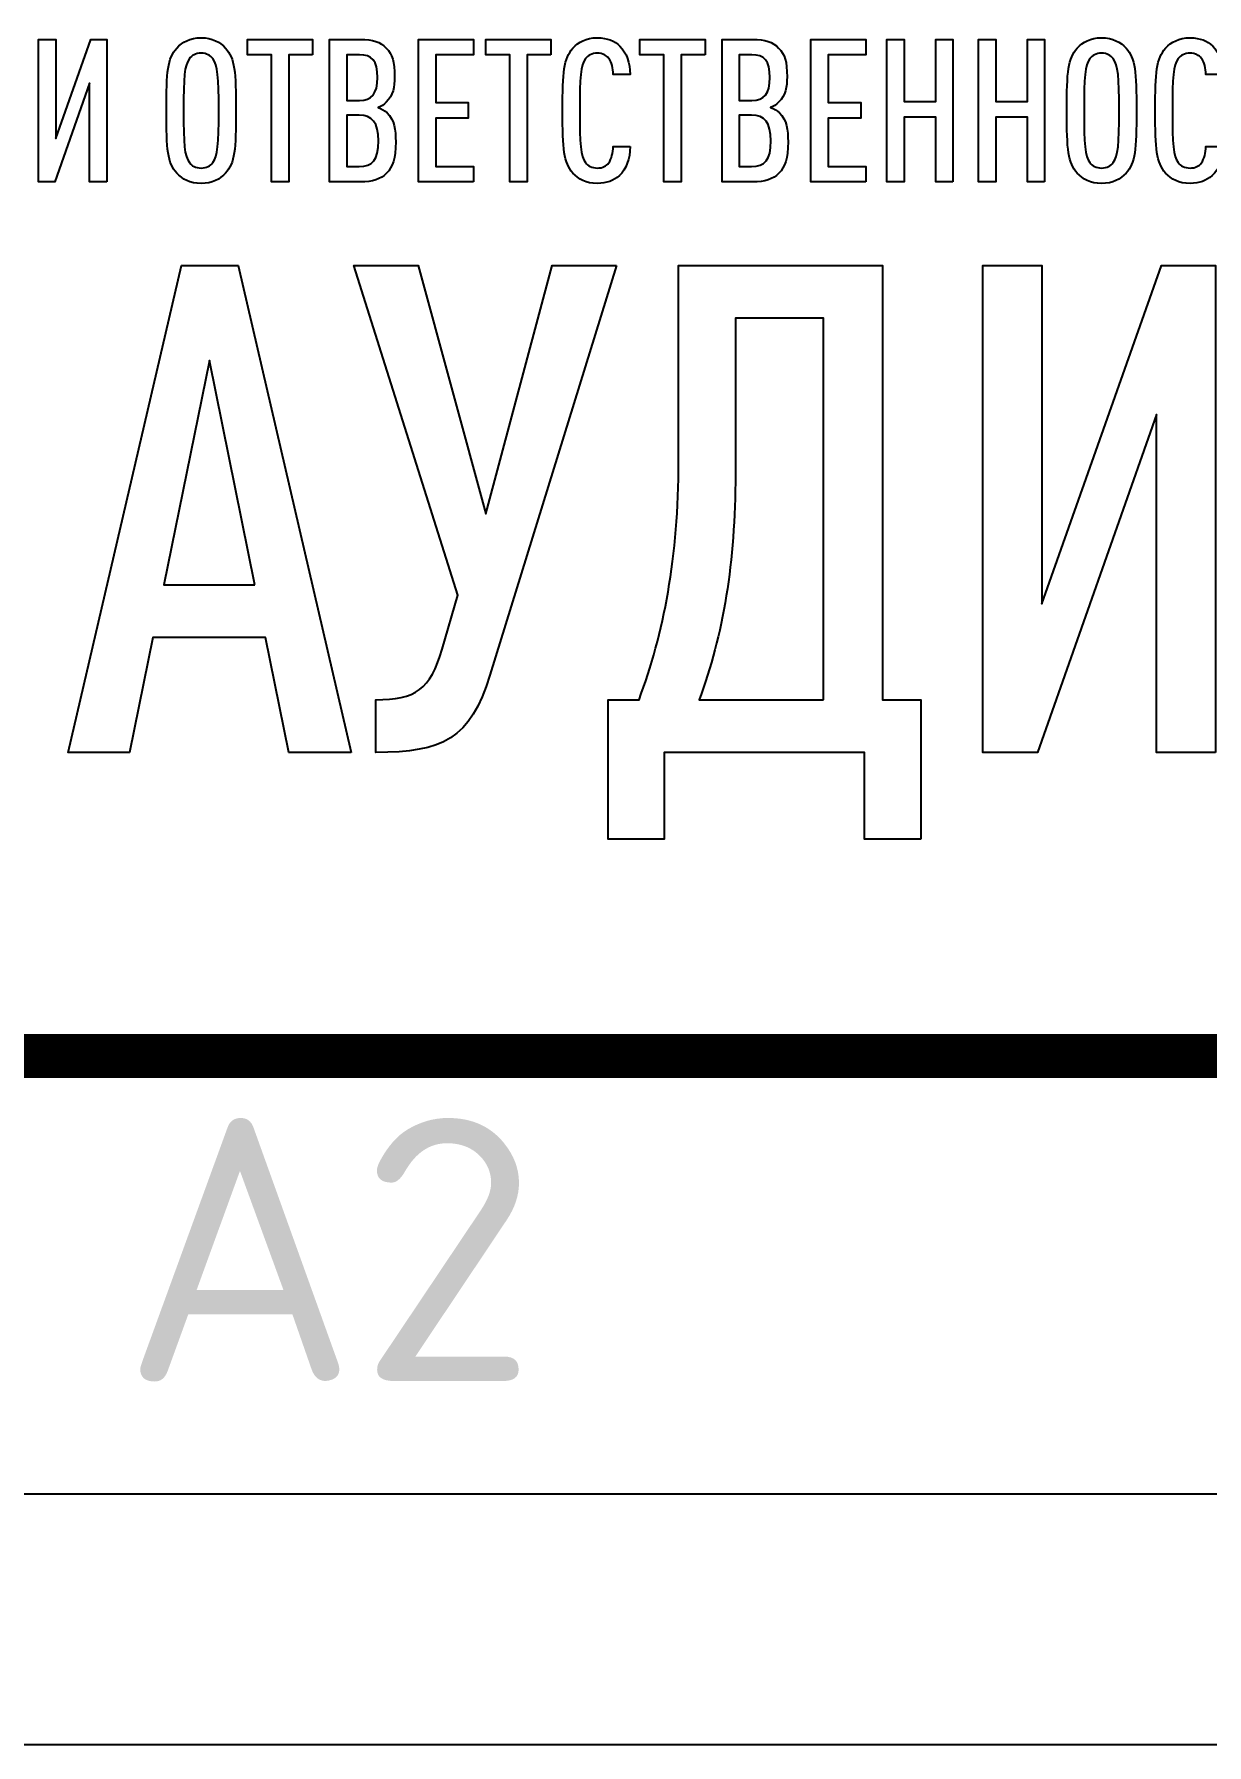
# Model space of a CAD drawing. Header units: millimetres. Extents: x 1601 to 15402, y -324 to 12625.
# Drawn here: x 11774.39 to 11787.76, y 318.24 to 337.75 of the extents above; entities that cross this region are included whole.
import ezdxf

# ---------------------------------------------------------------- set-up
doc = ezdxf.new("R2010")
doc.units = ezdxf.units.MM
doc.layers.add('Размерный', color=4, linetype='Continuous', lineweight=30)
doc.styles.add('-ISOCPEUR-', font='isocpeur.TTF')

# ---------------------------------------------------------------- blocks, each defined once
blk = doc.blocks.new('Лого')
at = {"color": 159}
for points, knots in [([(6.9712, 2.1207), (6.9712, 2.2208), (6.9682, 2.2533), (6.9448, 2.2792), (6.9448, 2.2792), (6.9306, 2.2949), (6.9113, 2.3056), (6.8829, 2.3056), (6.8829, 2.3056), (6.8544, 2.3056), (6.8351, 2.2949), (6.8209, 2.2792), (6.8209, 2.2792), (6.7975, 2.2533), (6.7945, 2.2208), (6.7945, 2.1207), (6.7945, 2.1207), (6.7945, 2.0206), (6.7975, 1.9881), (6.8209, 1.9622), (6.8209, 1.9622), (6.8351, 1.9465), (6.8544, 1.9358), (6.8829, 1.9358), (6.8829, 1.9358), (6.9113, 1.9358), (6.9306, 1.9465), (6.9448, 1.9622), (6.9448, 1.9622), (6.9682, 1.9881), (6.9712, 2.0206), (6.9712, 2.1207)], [0, 0, 0, 0, 0.111111, 0.111111, 0.111111, 0.111111, 0.222222, 0.222222, 0.222222, 0.222222, 0.333333, 0.333333, 0.333333, 0.333333, 0.444444, 0.444444, 0.444444, 0.444444, 0.555556, 0.555556, 0.555556, 0.555556, 0.666667, 0.666667, 0.666667, 0.666667, 0.777778, 0.777778, 0.777778, 0.777778, 1, 1, 1, 1]), ([(7.9719, 2.0293), (7.9719, 2.0293), (7.9287, 2.0293), (7.9287, 2.0293), (7.9287, 2.0293), (7.9282, 2.014), (7.9251, 1.9983), (7.917, 1.9876), (7.917, 1.9876), (7.9114, 1.9805), (7.9023, 1.9749), (7.8886, 1.9749), (7.8886, 1.9749), (7.8743, 1.9749), (7.8647, 1.9805), (7.8586, 1.9886), (7.8586, 1.9886), (7.8459, 2.0059), (7.8439, 2.0349), (7.8439, 2.1207), (7.8439, 2.1207), (7.8439, 2.2065), (7.8459, 2.2355), (7.8586, 2.2528), (7.8586, 2.2528), (7.8647, 2.2609), (7.8743, 2.2665), (7.8886, 2.2665), (7.8886, 2.2665), (7.9023, 2.2665), (7.9114, 2.2609), (7.917, 2.2538), (7.917, 2.2538), (7.9256, 2.2431), (7.9282, 2.2279), (7.9287, 2.2126), (7.9287, 2.2126), (7.9287, 2.2126), (7.9719, 2.2126), (7.9719, 2.2126), (7.9719, 2.2126), (7.9713, 2.2421), (7.9627, 2.268), (7.946, 2.2843), (7.946, 2.2843), (7.9317, 2.298), (7.914, 2.3056), (7.8886, 2.3056), (7.8886, 2.3056), (7.8601, 2.3056), (7.8403, 2.2949), (7.8266, 2.2792), (7.8266, 2.2792), (7.8027, 2.2517), (7.8002, 2.2208), (7.8002, 2.1207), (7.8002, 2.1207), (7.8002, 2.0206), (7.8027, 1.9897), (7.8266, 1.9622), (7.8266, 1.9622), (7.8403, 1.9465), (7.8601, 1.9358), (7.8886, 1.9358), (7.8886, 1.9358), (7.9124, 1.9358), (7.9302, 1.9429), (7.9444, 1.9556), (7.9444, 1.9556), (7.9622, 1.9719), (7.9713, 1.9988), (7.9719, 2.0293)], [0, 0, 0, 0, 0.052632, 0.052632, 0.052632, 0.052632, 0.105263, 0.105263, 0.105263, 0.105263, 0.157895, 0.157895, 0.157895, 0.157895, 0.210526, 0.210526, 0.210526, 0.210526, 0.263158, 0.263158, 0.263158, 0.263158, 0.315789, 0.315789, 0.315789, 0.315789, 0.368421, 0.368421, 0.368421, 0.368421, 0.421053, 0.421053, 0.421053, 0.421053, 0.473684, 0.473684, 0.473684, 0.473684, 0.526316, 0.526316, 0.526316, 0.526316, 0.578947, 0.578947, 0.578947, 0.578947, 0.631579, 0.631579, 0.631579, 0.631579, 0.684211, 0.684211, 0.684211, 0.684211, 0.736842, 0.736842, 0.736842, 0.736842, 0.789474, 0.789474, 0.789474, 0.789474, 0.842105, 0.842105, 0.842105, 0.842105, 0.894737, 0.894737, 0.894737, 0.894737, 1, 1, 1, 1]), ([(9.2569, 2.1207), (9.2569, 2.2208), (9.2538, 2.2533), (9.2305, 2.2792), (9.2305, 2.2792), (9.2163, 2.2949), (9.197, 2.3056), (9.1685, 2.3056), (9.1685, 2.3056), (9.1401, 2.3056), (9.1208, 2.2949), (9.1065, 2.2792), (9.1065, 2.2792), (9.0832, 2.2533), (9.0801, 2.2208), (9.0801, 2.1207), (9.0801, 2.1207), (9.0801, 2.0206), (9.0832, 1.9881), (9.1065, 1.9622), (9.1065, 1.9622), (9.1208, 1.9465), (9.1401, 1.9358), (9.1685, 1.9358), (9.1685, 1.9358), (9.197, 1.9358), (9.2163, 1.9465), (9.2305, 1.9622), (9.2305, 1.9622), (9.2538, 1.9881), (9.2569, 2.0206), (9.2569, 2.1207)], [0, 0, 0, 0, 0.111111, 0.111111, 0.111111, 0.111111, 0.222222, 0.222222, 0.222222, 0.222222, 0.333333, 0.333333, 0.333333, 0.333333, 0.444444, 0.444444, 0.444444, 0.444444, 0.555556, 0.555556, 0.555556, 0.555556, 0.666667, 0.666667, 0.666667, 0.666667, 0.777778, 0.777778, 0.777778, 0.777778, 1, 1, 1, 1]), ([(9.4763, 2.0293), (9.4763, 2.0293), (9.4331, 2.0293), (9.4331, 2.0293), (9.4331, 2.0293), (9.4326, 2.014), (9.4296, 1.9983), (9.4215, 1.9876), (9.4215, 1.9876), (9.4159, 1.9805), (9.4067, 1.9749), (9.393, 1.9749), (9.393, 1.9749), (9.3788, 1.9749), (9.3691, 1.9805), (9.363, 1.9886), (9.363, 1.9886), (9.3504, 2.0059), (9.3483, 2.0349), (9.3483, 2.1207), (9.3483, 2.1207), (9.3483, 2.2065), (9.3504, 2.2355), (9.363, 2.2528), (9.363, 2.2528), (9.3691, 2.2609), (9.3788, 2.2665), (9.393, 2.2665), (9.393, 2.2665), (9.4067, 2.2665), (9.4159, 2.2609), (9.4215, 2.2538), (9.4215, 2.2538), (9.4301, 2.2431), (9.4326, 2.2279), (9.4331, 2.2126), (9.4331, 2.2126), (9.4331, 2.2126), (9.4763, 2.2126), (9.4763, 2.2126), (9.4763, 2.2126), (9.4758, 2.2421), (9.4672, 2.268), (9.4504, 2.2843), (9.4504, 2.2843), (9.4362, 2.298), (9.4184, 2.3056), (9.393, 2.3056), (9.393, 2.3056), (9.3646, 2.3056), (9.3448, 2.2949), (9.331, 2.2792), (9.331, 2.2792), (9.3072, 2.2517), (9.3046, 2.2208), (9.3046, 2.1207), (9.3046, 2.1207), (9.3046, 2.0206), (9.3072, 1.9897), (9.331, 1.9622), (9.331, 1.9622), (9.3448, 1.9465), (9.3646, 1.9358), (9.393, 1.9358), (9.393, 1.9358), (9.4169, 1.9358), (9.4347, 1.9429), (9.4489, 1.9556), (9.4489, 1.9556), (9.4667, 1.9719), (9.4758, 1.9988), (9.4763, 2.0293)], [0, 0, 0, 0, 0.052632, 0.052632, 0.052632, 0.052632, 0.105263, 0.105263, 0.105263, 0.105263, 0.157895, 0.157895, 0.157895, 0.157895, 0.210526, 0.210526, 0.210526, 0.210526, 0.263158, 0.263158, 0.263158, 0.263158, 0.315789, 0.315789, 0.315789, 0.315789, 0.368421, 0.368421, 0.368421, 0.368421, 0.421053, 0.421053, 0.421053, 0.421053, 0.473684, 0.473684, 0.473684, 0.473684, 0.526316, 0.526316, 0.526316, 0.526316, 0.578947, 0.578947, 0.578947, 0.578947, 0.631579, 0.631579, 0.631579, 0.631579, 0.684211, 0.684211, 0.684211, 0.684211, 0.736842, 0.736842, 0.736842, 0.736842, 0.789474, 0.789474, 0.789474, 0.789474, 0.842105, 0.842105, 0.842105, 0.842105, 0.894737, 0.894737, 0.894737, 0.894737, 1, 1, 1, 1]), ([(6.6431, 1.9399), (6.6431, 1.9399), (6.6431, 2.3015), (6.6431, 2.3015), (6.6431, 2.3015), (6.6431, 2.3015), (6.603, 2.3015), (6.603, 2.3015), (6.603, 2.3015), (6.603, 2.3015), (6.5141, 2.0501), (6.5141, 2.0501), (6.5141, 2.0501), (6.5141, 2.0501), (6.5141, 2.3015), (6.5141, 2.3015), (6.5141, 2.3015), (6.5141, 2.3015), (6.4704, 2.3015), (6.4704, 2.3015), (6.4704, 2.3015), (6.4704, 2.3015), (6.4704, 1.9399), (6.4704, 1.9399), (6.4704, 1.9399), (6.4704, 1.9399), (6.5111, 1.9399), (6.5111, 1.9399), (6.5111, 1.9399), (6.5111, 1.9399), (6.5994, 2.1908), (6.5994, 2.1908), (6.5994, 2.1908), (6.5994, 2.1908), (6.5994, 1.9399), (6.5994, 1.9399), (6.5994, 1.9399), (6.5994, 1.9399), (6.6431, 1.9399), (6.6431, 1.9399)], [0, 0, 0, 0, 0.090909, 0.090909, 0.090909, 0.090909, 0.181818, 0.181818, 0.181818, 0.181818, 0.272727, 0.272727, 0.272727, 0.272727, 0.363636, 0.363636, 0.363636, 0.363636, 0.454545, 0.454545, 0.454545, 0.454545, 0.545455, 0.545455, 0.545455, 0.545455, 0.636364, 0.636364, 0.636364, 0.636364, 0.727273, 0.727273, 0.727273, 0.727273, 0.818182, 0.818182, 0.818182, 0.818182, 1, 1, 1, 1]), ([(6.9276, 2.1207), (6.9276, 2.0349), (6.925, 2.0059), (6.9123, 1.9886), (6.9123, 1.9886), (6.9062, 1.9805), (6.8971, 1.9749), (6.8829, 1.9749), (6.8829, 1.9749), (6.8686, 1.9749), (6.859, 1.9805), (6.8529, 1.9886), (6.8529, 1.9886), (6.8402, 2.0059), (6.8382, 2.0349), (6.8382, 2.1207), (6.8382, 2.1207), (6.8382, 2.2065), (6.8402, 2.2355), (6.8529, 2.2528), (6.8529, 2.2528), (6.859, 2.2609), (6.8686, 2.2665), (6.8829, 2.2665), (6.8829, 2.2665), (6.8971, 2.2665), (6.9062, 2.2609), (6.9123, 2.2528), (6.9123, 2.2528), (6.925, 2.2355), (6.9276, 2.2065), (6.9276, 2.1207)], [0, 0, 0, 0, 0.111111, 0.111111, 0.111111, 0.111111, 0.222222, 0.222222, 0.222222, 0.222222, 0.333333, 0.333333, 0.333333, 0.333333, 0.444444, 0.444444, 0.444444, 0.444444, 0.555556, 0.555556, 0.555556, 0.555556, 0.666667, 0.666667, 0.666667, 0.666667, 0.777778, 0.777778, 0.777778, 0.777778, 1, 1, 1, 1]), ([(7.1658, 2.2624), (7.1658, 2.2624), (7.1658, 2.3015), (7.1658, 2.3015), (7.1658, 2.3015), (7.1658, 2.3015), (7.0007, 2.3015), (7.0007, 2.3015), (7.0007, 2.3015), (7.0007, 2.3015), (7.0007, 2.2624), (7.0007, 2.2624), (7.0007, 2.2624), (7.0007, 2.2624), (7.0617, 2.2624), (7.0617, 2.2624), (7.0617, 2.2624), (7.0617, 2.2624), (7.0617, 1.9399), (7.0617, 1.9399), (7.0617, 1.9399), (7.0617, 1.9399), (7.1053, 1.9399), (7.1053, 1.9399), (7.1053, 1.9399), (7.1053, 1.9399), (7.1053, 2.2624), (7.1053, 2.2624), (7.1053, 2.2624), (7.1053, 2.2624), (7.1658, 2.2624), (7.1658, 2.2624)], [0, 0, 0, 0, 0.111111, 0.111111, 0.111111, 0.111111, 0.222222, 0.222222, 0.222222, 0.222222, 0.333333, 0.333333, 0.333333, 0.333333, 0.444444, 0.444444, 0.444444, 0.444444, 0.555556, 0.555556, 0.555556, 0.555556, 0.666667, 0.666667, 0.666667, 0.666667, 0.777778, 0.777778, 0.777778, 0.777778, 1, 1, 1, 1]), ([(7.3766, 2.0415), (7.3766, 2.0725), (7.3735, 2.0968), (7.3547, 2.1151), (7.3547, 2.1151), (7.3486, 2.1207), (7.3405, 2.1258), (7.3324, 2.1283), (7.3324, 2.1283), (7.3395, 2.1314), (7.3466, 2.1359), (7.3527, 2.142), (7.3527, 2.142), (7.3705, 2.1593), (7.374, 2.1806), (7.374, 2.2065), (7.374, 2.2065), (7.374, 2.2457), (7.3684, 2.2634), (7.3527, 2.2797), (7.3527, 2.2797), (7.338, 2.2949), (7.3187, 2.3015), (7.2867, 2.3015), (7.2867, 2.3015), (7.2867, 2.3015), (7.209, 2.3015), (7.209, 2.3015), (7.209, 2.3015), (7.209, 2.3015), (7.209, 1.9399), (7.209, 1.9399), (7.209, 1.9399), (7.209, 1.9399), (7.2867, 1.9399), (7.2867, 1.9399), (7.2867, 1.9399), (7.3187, 1.9399), (7.3385, 1.9465), (7.3532, 1.9617), (7.3532, 1.9617), (7.3695, 1.9785), (7.3766, 1.9978), (7.3766, 2.0415)], [0, 0, 0, 0, 0.083333, 0.083333, 0.083333, 0.083333, 0.166667, 0.166667, 0.166667, 0.166667, 0.25, 0.25, 0.25, 0.25, 0.333333, 0.333333, 0.333333, 0.333333, 0.416667, 0.416667, 0.416667, 0.416667, 0.5, 0.5, 0.5, 0.5, 0.583333, 0.583333, 0.583333, 0.583333, 0.666667, 0.666667, 0.666667, 0.666667, 0.75, 0.75, 0.75, 0.75, 0.833333, 0.833333, 0.833333, 0.833333, 1, 1, 1, 1]), ([(7.3303, 2.2045), (7.3303, 2.1634), (7.3156, 2.1466), (7.2846, 2.1466), (7.2846, 2.1466), (7.2846, 2.1466), (7.2526, 2.1466), (7.2526, 2.1466), (7.2526, 2.1466), (7.2526, 2.1466), (7.2526, 2.2624), (7.2526, 2.2624), (7.2526, 2.2624), (7.2526, 2.2624), (7.2846, 2.2624), (7.2846, 2.2624), (7.2846, 2.2624), (7.3161, 2.2624), (7.3303, 2.2482), (7.3303, 2.2045)], [0, 0, 0, 0, 0.166667, 0.166667, 0.166667, 0.166667, 0.333333, 0.333333, 0.333333, 0.333333, 0.5, 0.5, 0.5, 0.5, 0.666667, 0.666667, 0.666667, 0.666667, 1, 1, 1, 1]), ([(7.5741, 1.9399), (7.5741, 1.9399), (7.5741, 1.979), (7.5741, 1.979), (7.5741, 1.979), (7.5741, 1.979), (7.4782, 1.979), (7.4782, 1.979), (7.4782, 1.979), (7.4782, 1.979), (7.4782, 2.1019), (7.4782, 2.1019), (7.4782, 2.1019), (7.4782, 2.1019), (7.5609, 2.1019), (7.5609, 2.1019), (7.5609, 2.1019), (7.5609, 2.1019), (7.5609, 2.141), (7.5609, 2.141), (7.5609, 2.141), (7.5609, 2.141), (7.4782, 2.141), (7.4782, 2.141), (7.4782, 2.141), (7.4782, 2.141), (7.4782, 2.2624), (7.4782, 2.2624), (7.4782, 2.2624), (7.4782, 2.2624), (7.5741, 2.2624), (7.5741, 2.2624), (7.5741, 2.2624), (7.5741, 2.2624), (7.5741, 2.3015), (7.5741, 2.3015), (7.5741, 2.3015), (7.5741, 2.3015), (7.4345, 2.3015), (7.4345, 2.3015), (7.4345, 2.3015), (7.4345, 2.3015), (7.4345, 1.9399), (7.4345, 1.9399), (7.4345, 1.9399), (7.4345, 1.9399), (7.5741, 1.9399), (7.5741, 1.9399)], [0, 0, 0, 0, 0.076923, 0.076923, 0.076923, 0.076923, 0.153846, 0.153846, 0.153846, 0.153846, 0.230769, 0.230769, 0.230769, 0.230769, 0.307692, 0.307692, 0.307692, 0.307692, 0.384615, 0.384615, 0.384615, 0.384615, 0.461538, 0.461538, 0.461538, 0.461538, 0.538462, 0.538462, 0.538462, 0.538462, 0.615385, 0.615385, 0.615385, 0.615385, 0.692308, 0.692308, 0.692308, 0.692308, 0.769231, 0.769231, 0.769231, 0.769231, 0.846154, 0.846154, 0.846154, 0.846154, 1, 1, 1, 1]), ([(7.7707, 2.2624), (7.7707, 2.2624), (7.7707, 2.3015), (7.7707, 2.3015), (7.7707, 2.3015), (7.7707, 2.3015), (7.6056, 2.3015), (7.6056, 2.3015), (7.6056, 2.3015), (7.6056, 2.3015), (7.6056, 2.2624), (7.6056, 2.2624), (7.6056, 2.2624), (7.6056, 2.2624), (7.6666, 2.2624), (7.6666, 2.2624), (7.6666, 2.2624), (7.6666, 2.2624), (7.6666, 1.9399), (7.6666, 1.9399), (7.6666, 1.9399), (7.6666, 1.9399), (7.7103, 1.9399), (7.7103, 1.9399), (7.7103, 1.9399), (7.7103, 1.9399), (7.7103, 2.2624), (7.7103, 2.2624), (7.7103, 2.2624), (7.7103, 2.2624), (7.7707, 2.2624), (7.7707, 2.2624)], [0, 0, 0, 0, 0.111111, 0.111111, 0.111111, 0.111111, 0.222222, 0.222222, 0.222222, 0.222222, 0.333333, 0.333333, 0.333333, 0.333333, 0.444444, 0.444444, 0.444444, 0.444444, 0.555556, 0.555556, 0.555556, 0.555556, 0.666667, 0.666667, 0.666667, 0.666667, 0.777778, 0.777778, 0.777778, 0.777778, 1, 1, 1, 1]), ([(8.1618, 2.2624), (8.1618, 2.2624), (8.1618, 2.3015), (8.1618, 2.3015), (8.1618, 2.3015), (8.1618, 2.3015), (7.9967, 2.3015), (7.9967, 2.3015), (7.9967, 2.3015), (7.9967, 2.3015), (7.9967, 2.2624), (7.9967, 2.2624), (7.9967, 2.2624), (7.9967, 2.2624), (8.0577, 2.2624), (8.0577, 2.2624), (8.0577, 2.2624), (8.0577, 2.2624), (8.0577, 1.9399), (8.0577, 1.9399), (8.0577, 1.9399), (8.0577, 1.9399), (8.1014, 1.9399), (8.1014, 1.9399), (8.1014, 1.9399), (8.1014, 1.9399), (8.1014, 2.2624), (8.1014, 2.2624), (8.1014, 2.2624), (8.1014, 2.2624), (8.1618, 2.2624), (8.1618, 2.2624)], [0, 0, 0, 0, 0.111111, 0.111111, 0.111111, 0.111111, 0.222222, 0.222222, 0.222222, 0.222222, 0.333333, 0.333333, 0.333333, 0.333333, 0.444444, 0.444444, 0.444444, 0.444444, 0.555556, 0.555556, 0.555556, 0.555556, 0.666667, 0.666667, 0.666667, 0.666667, 0.777778, 0.777778, 0.777778, 0.777778, 1, 1, 1, 1]), ([(8.3726, 2.0415), (8.3726, 2.0725), (8.3696, 2.0968), (8.3508, 2.1151), (8.3508, 2.1151), (8.3447, 2.1207), (8.3365, 2.1258), (8.3284, 2.1283), (8.3284, 2.1283), (8.3355, 2.1314), (8.3426, 2.1359), (8.3487, 2.142), (8.3487, 2.142), (8.3665, 2.1593), (8.3701, 2.1806), (8.3701, 2.2065), (8.3701, 2.2065), (8.3701, 2.2457), (8.3645, 2.2634), (8.3487, 2.2797), (8.3487, 2.2797), (8.334, 2.2949), (8.3147, 2.3015), (8.2827, 2.3015), (8.2827, 2.3015), (8.2827, 2.3015), (8.205, 2.3015), (8.205, 2.3015), (8.205, 2.3015), (8.205, 2.3015), (8.205, 1.9399), (8.205, 1.9399), (8.205, 1.9399), (8.205, 1.9399), (8.2827, 1.9399), (8.2827, 1.9399), (8.2827, 1.9399), (8.3147, 1.9399), (8.3345, 1.9465), (8.3492, 1.9617), (8.3492, 1.9617), (8.3655, 1.9785), (8.3726, 1.9978), (8.3726, 2.0415)], [0, 0, 0, 0, 0.083333, 0.083333, 0.083333, 0.083333, 0.166667, 0.166667, 0.166667, 0.166667, 0.25, 0.25, 0.25, 0.25, 0.333333, 0.333333, 0.333333, 0.333333, 0.416667, 0.416667, 0.416667, 0.416667, 0.5, 0.5, 0.5, 0.5, 0.583333, 0.583333, 0.583333, 0.583333, 0.666667, 0.666667, 0.666667, 0.666667, 0.75, 0.75, 0.75, 0.75, 0.833333, 0.833333, 0.833333, 0.833333, 1, 1, 1, 1]), ([(8.3264, 2.2045), (8.3264, 2.1634), (8.3117, 2.1466), (8.2807, 2.1466), (8.2807, 2.1466), (8.2807, 2.1466), (8.2487, 2.1466), (8.2487, 2.1466), (8.2487, 2.1466), (8.2487, 2.1466), (8.2487, 2.2624), (8.2487, 2.2624), (8.2487, 2.2624), (8.2487, 2.2624), (8.2807, 2.2624), (8.2807, 2.2624), (8.2807, 2.2624), (8.3122, 2.2624), (8.3264, 2.2482), (8.3264, 2.2045)], [0, 0, 0, 0, 0.166667, 0.166667, 0.166667, 0.166667, 0.333333, 0.333333, 0.333333, 0.333333, 0.5, 0.5, 0.5, 0.5, 0.666667, 0.666667, 0.666667, 0.666667, 1, 1, 1, 1]), ([(8.5702, 1.9399), (8.5702, 1.9399), (8.5702, 1.979), (8.5702, 1.979), (8.5702, 1.979), (8.5702, 1.979), (8.4742, 1.979), (8.4742, 1.979), (8.4742, 1.979), (8.4742, 1.979), (8.4742, 2.1019), (8.4742, 2.1019), (8.4742, 2.1019), (8.4742, 2.1019), (8.557, 2.1019), (8.557, 2.1019), (8.557, 2.1019), (8.557, 2.1019), (8.557, 2.141), (8.557, 2.141), (8.557, 2.141), (8.557, 2.141), (8.4742, 2.141), (8.4742, 2.141), (8.4742, 2.141), (8.4742, 2.141), (8.4742, 2.2624), (8.4742, 2.2624), (8.4742, 2.2624), (8.4742, 2.2624), (8.5702, 2.2624), (8.5702, 2.2624), (8.5702, 2.2624), (8.5702, 2.2624), (8.5702, 2.3015), (8.5702, 2.3015), (8.5702, 2.3015), (8.5702, 2.3015), (8.4305, 2.3015), (8.4305, 2.3015), (8.4305, 2.3015), (8.4305, 2.3015), (8.4305, 1.9399), (8.4305, 1.9399), (8.4305, 1.9399), (8.4305, 1.9399), (8.5702, 1.9399), (8.5702, 1.9399)], [0, 0, 0, 0, 0.076923, 0.076923, 0.076923, 0.076923, 0.153846, 0.153846, 0.153846, 0.153846, 0.230769, 0.230769, 0.230769, 0.230769, 0.307692, 0.307692, 0.307692, 0.307692, 0.384615, 0.384615, 0.384615, 0.384615, 0.461538, 0.461538, 0.461538, 0.461538, 0.538462, 0.538462, 0.538462, 0.538462, 0.615385, 0.615385, 0.615385, 0.615385, 0.692308, 0.692308, 0.692308, 0.692308, 0.769231, 0.769231, 0.769231, 0.769231, 0.846154, 0.846154, 0.846154, 0.846154, 1, 1, 1, 1]), ([(8.7911, 1.9399), (8.7911, 1.9399), (8.7911, 2.3015), (8.7911, 2.3015), (8.7911, 2.3015), (8.7911, 2.3015), (8.7474, 2.3015), (8.7474, 2.3015), (8.7474, 2.3015), (8.7474, 2.3015), (8.7474, 2.1436), (8.7474, 2.1436), (8.7474, 2.1436), (8.7474, 2.1436), (8.6672, 2.1436), (8.6672, 2.1436), (8.6672, 2.1436), (8.6672, 2.1436), (8.6672, 2.3015), (8.6672, 2.3015), (8.6672, 2.3015), (8.6672, 2.3015), (8.6235, 2.3015), (8.6235, 2.3015), (8.6235, 2.3015), (8.6235, 2.3015), (8.6235, 1.9399), (8.6235, 1.9399), (8.6235, 1.9399), (8.6235, 1.9399), (8.6672, 1.9399), (8.6672, 1.9399), (8.6672, 1.9399), (8.6672, 1.9399), (8.6672, 2.1039), (8.6672, 2.1039), (8.6672, 2.1039), (8.6672, 2.1039), (8.7474, 2.1039), (8.7474, 2.1039), (8.7474, 2.1039), (8.7474, 2.1039), (8.7474, 1.9399), (8.7474, 1.9399), (8.7474, 1.9399), (8.7474, 1.9399), (8.7911, 1.9399), (8.7911, 1.9399)], [0, 0, 0, 0, 0.076923, 0.076923, 0.076923, 0.076923, 0.153846, 0.153846, 0.153846, 0.153846, 0.230769, 0.230769, 0.230769, 0.230769, 0.307692, 0.307692, 0.307692, 0.307692, 0.384615, 0.384615, 0.384615, 0.384615, 0.461538, 0.461538, 0.461538, 0.461538, 0.538462, 0.538462, 0.538462, 0.538462, 0.615385, 0.615385, 0.615385, 0.615385, 0.692308, 0.692308, 0.692308, 0.692308, 0.769231, 0.769231, 0.769231, 0.769231, 0.846154, 0.846154, 0.846154, 0.846154, 1, 1, 1, 1]), ([(9.0238, 1.9399), (9.0238, 1.9399), (9.0238, 2.3015), (9.0238, 2.3015), (9.0238, 2.3015), (9.0238, 2.3015), (8.9801, 2.3015), (8.9801, 2.3015), (8.9801, 2.3015), (8.9801, 2.3015), (8.9801, 2.1436), (8.9801, 2.1436), (8.9801, 2.1436), (8.9801, 2.1436), (8.8998, 2.1436), (8.8998, 2.1436), (8.8998, 2.1436), (8.8998, 2.1436), (8.8998, 2.3015), (8.8998, 2.3015), (8.8998, 2.3015), (8.8998, 2.3015), (8.8561, 2.3015), (8.8561, 2.3015), (8.8561, 2.3015), (8.8561, 2.3015), (8.8561, 1.9399), (8.8561, 1.9399), (8.8561, 1.9399), (8.8561, 1.9399), (8.8998, 1.9399), (8.8998, 1.9399), (8.8998, 1.9399), (8.8998, 1.9399), (8.8998, 2.1039), (8.8998, 2.1039), (8.8998, 2.1039), (8.8998, 2.1039), (8.9801, 2.1039), (8.9801, 2.1039), (8.9801, 2.1039), (8.9801, 2.1039), (8.9801, 1.9399), (8.9801, 1.9399), (8.9801, 1.9399), (8.9801, 1.9399), (9.0238, 1.9399), (9.0238, 1.9399)], [0, 0, 0, 0, 0.076923, 0.076923, 0.076923, 0.076923, 0.153846, 0.153846, 0.153846, 0.153846, 0.230769, 0.230769, 0.230769, 0.230769, 0.307692, 0.307692, 0.307692, 0.307692, 0.384615, 0.384615, 0.384615, 0.384615, 0.461538, 0.461538, 0.461538, 0.461538, 0.538462, 0.538462, 0.538462, 0.538462, 0.615385, 0.615385, 0.615385, 0.615385, 0.692308, 0.692308, 0.692308, 0.692308, 0.769231, 0.769231, 0.769231, 0.769231, 0.846154, 0.846154, 0.846154, 0.846154, 1, 1, 1, 1]), ([(9.2132, 2.1207), (9.2132, 2.0349), (9.2107, 2.0059), (9.198, 1.9886), (9.198, 1.9886), (9.1919, 1.9805), (9.1827, 1.9749), (9.1685, 1.9749), (9.1685, 1.9749), (9.1543, 1.9749), (9.1446, 1.9805), (9.1385, 1.9886), (9.1385, 1.9886), (9.1259, 2.0059), (9.1238, 2.0349), (9.1238, 2.1207), (9.1238, 2.1207), (9.1238, 2.2065), (9.1259, 2.2355), (9.1385, 2.2528), (9.1385, 2.2528), (9.1446, 2.2609), (9.1543, 2.2665), (9.1685, 2.2665), (9.1685, 2.2665), (9.1827, 2.2665), (9.1919, 2.2609), (9.198, 2.2528), (9.198, 2.2528), (9.2107, 2.2355), (9.2132, 2.2065), (9.2132, 2.1207)], [0, 0, 0, 0, 0.111111, 0.111111, 0.111111, 0.111111, 0.222222, 0.222222, 0.222222, 0.222222, 0.333333, 0.333333, 0.333333, 0.333333, 0.444444, 0.444444, 0.444444, 0.444444, 0.555556, 0.555556, 0.555556, 0.555556, 0.666667, 0.666667, 0.666667, 0.666667, 0.777778, 0.777778, 0.777778, 0.777778, 1, 1, 1, 1]), ([(7.3329, 2.044), (7.3329, 1.9942), (7.3171, 1.979), (7.2841, 1.979), (7.2841, 1.979), (7.2841, 1.979), (7.2526, 1.979), (7.2526, 1.979), (7.2526, 1.979), (7.2526, 1.979), (7.2526, 2.109), (7.2526, 2.109), (7.2526, 2.109), (7.2526, 2.109), (7.2841, 2.109), (7.2841, 2.109), (7.2841, 2.109), (7.3166, 2.109), (7.3329, 2.0907), (7.3329, 2.044)], [0, 0, 0, 0, 0.166667, 0.166667, 0.166667, 0.166667, 0.333333, 0.333333, 0.333333, 0.333333, 0.5, 0.5, 0.5, 0.5, 0.666667, 0.666667, 0.666667, 0.666667, 1, 1, 1, 1]), ([(8.3289, 2.044), (8.3289, 1.9942), (8.3132, 1.979), (8.2802, 1.979), (8.2802, 1.979), (8.2802, 1.979), (8.2487, 1.979), (8.2487, 1.979), (8.2487, 1.979), (8.2487, 1.979), (8.2487, 2.109), (8.2487, 2.109), (8.2487, 2.109), (8.2487, 2.109), (8.2802, 2.109), (8.2802, 2.109), (8.2802, 2.109), (8.3127, 2.109), (8.3289, 2.0907), (8.3289, 2.044)], [0, 0, 0, 0, 0.166667, 0.166667, 0.166667, 0.166667, 0.333333, 0.333333, 0.333333, 0.333333, 0.5, 0.5, 0.5, 0.5, 0.666667, 0.666667, 0.666667, 0.666667, 1, 1, 1, 1]), ([(7.2636, 0.4914), (7.2636, 0.4914), (6.9772, 1.7272), (6.9772, 1.7272), (6.9772, 1.7272), (6.9772, 1.7272), (6.8331, 1.7272), (6.8331, 1.7272), (6.8331, 1.7272), (6.8331, 1.7272), (6.545, 0.4914), (6.545, 0.4914), (6.545, 0.4914), (6.545, 0.4914), (6.7012, 0.4914), (6.7012, 0.4914), (6.7012, 0.4914), (6.7012, 0.4914), (6.7602, 0.783), (6.7602, 0.783), (6.7602, 0.783), (6.7602, 0.783), (7.0466, 0.783), (7.0466, 0.783), (7.0466, 0.783), (7.0466, 0.783), (7.1056, 0.4914), (7.1056, 0.4914), (7.1056, 0.4914), (7.1056, 0.4914), (7.2636, 0.4914), (7.2636, 0.4914)], [0, 0, 0, 0, 0.111111, 0.111111, 0.111111, 0.111111, 0.222222, 0.222222, 0.222222, 0.222222, 0.333333, 0.333333, 0.333333, 0.333333, 0.444444, 0.444444, 0.444444, 0.444444, 0.555556, 0.555556, 0.555556, 0.555556, 0.666667, 0.666667, 0.666667, 0.666667, 0.777778, 0.777778, 0.777778, 0.777778, 1, 1, 1, 1]), ([(7.937, 1.7272), (7.937, 1.7272), (7.7738, 1.7272), (7.7738, 1.7272), (7.7738, 1.7272), (7.7738, 1.7272), (7.6055, 1.0971), (7.6055, 1.0971), (7.6055, 1.0971), (7.6055, 1.0971), (7.4337, 1.7272), (7.4337, 1.7272), (7.4337, 1.7272), (7.4337, 1.7272), (7.2705, 1.7272), (7.2705, 1.7272), (7.2705, 1.7272), (7.2705, 1.7272), (7.5343, 0.8906), (7.5343, 0.8906), (7.5343, 0.8906), (7.5343, 0.8906), (7.4944, 0.7535), (7.4944, 0.7535), (7.4944, 0.7535), (7.4649, 0.6511), (7.4267, 0.6251), (7.326, 0.6251), (7.326, 0.6251), (7.326, 0.6251), (7.326, 0.4914), (7.326, 0.4914), (7.326, 0.4914), (7.4961, 0.4914), (7.5656, 0.5244), (7.6159, 0.6875), (7.6159, 0.6875), (7.6159, 0.6875), (7.937, 1.7272), (7.937, 1.7272)], [0, 0, 0, 0, 0.090909, 0.090909, 0.090909, 0.090909, 0.181818, 0.181818, 0.181818, 0.181818, 0.272727, 0.272727, 0.272727, 0.272727, 0.363636, 0.363636, 0.363636, 0.363636, 0.454545, 0.454545, 0.454545, 0.454545, 0.545455, 0.545455, 0.545455, 0.545455, 0.636364, 0.636364, 0.636364, 0.636364, 0.727273, 0.727273, 0.727273, 0.727273, 0.818182, 0.818182, 0.818182, 0.818182, 1, 1, 1, 1]), ([(8.7093, 0.271), (8.7093, 0.271), (8.7093, 0.6251), (8.7093, 0.6251), (8.7093, 0.6251), (8.7093, 0.6251), (8.6121, 0.6251), (8.6121, 0.6251), (8.6121, 0.6251), (8.6121, 0.6251), (8.6121, 1.7272), (8.6121, 1.7272), (8.6121, 1.7272), (8.6121, 1.7272), (8.0949, 1.7272), (8.0949, 1.7272), (8.0949, 1.7272), (8.0949, 1.7272), (8.0949, 1.2308), (8.0949, 1.2308), (8.0949, 1.2308), (8.0949, 0.9878), (8.0567, 0.7917), (7.9943, 0.6251), (7.9943, 0.6251), (7.9943, 0.6251), (7.9162, 0.6251), (7.9162, 0.6251), (7.9162, 0.6251), (7.9162, 0.6251), (7.9162, 0.271), (7.9162, 0.271), (7.9162, 0.271), (7.9162, 0.271), (8.0585, 0.271), (8.0585, 0.271), (8.0585, 0.271), (8.0585, 0.271), (8.0585, 0.4914), (8.0585, 0.4914), (8.0585, 0.4914), (8.0585, 0.4914), (8.567, 0.4914), (8.567, 0.4914), (8.567, 0.4914), (8.567, 0.4914), (8.567, 0.271), (8.567, 0.271), (8.567, 0.271), (8.567, 0.271), (8.7093, 0.271), (8.7093, 0.271)], [0, 0, 0, 0, 0.071429, 0.071429, 0.071429, 0.071429, 0.142857, 0.142857, 0.142857, 0.142857, 0.214286, 0.214286, 0.214286, 0.214286, 0.285714, 0.285714, 0.285714, 0.285714, 0.357143, 0.357143, 0.357143, 0.357143, 0.428571, 0.428571, 0.428571, 0.428571, 0.5, 0.5, 0.5, 0.5, 0.571429, 0.571429, 0.571429, 0.571429, 0.642857, 0.642857, 0.642857, 0.642857, 0.714286, 0.714286, 0.714286, 0.714286, 0.785714, 0.785714, 0.785714, 0.785714, 0.857143, 0.857143, 0.857143, 0.857143, 1, 1, 1, 1]), ([(9.4574, 0.4914), (9.4574, 0.4914), (9.4574, 1.7272), (9.4574, 1.7272), (9.4574, 1.7272), (9.4574, 1.7272), (9.3202, 1.7272), (9.3202, 1.7272), (9.3202, 1.7272), (9.3202, 1.7272), (9.0165, 0.8681), (9.0165, 0.8681), (9.0165, 0.8681), (9.0165, 0.8681), (9.0165, 1.7272), (9.0165, 1.7272), (9.0165, 1.7272), (9.0165, 1.7272), (8.8673, 1.7272), (8.8673, 1.7272), (8.8673, 1.7272), (8.8673, 1.7272), (8.8673, 0.4914), (8.8673, 0.4914), (8.8673, 0.4914), (8.8673, 0.4914), (9.0061, 0.4914), (9.0061, 0.4914), (9.0061, 0.4914), (9.0061, 0.4914), (9.3081, 1.3488), (9.3081, 1.3488), (9.3081, 1.3488), (9.3081, 1.3488), (9.3081, 0.4914), (9.3081, 0.4914), (9.3081, 0.4914), (9.3081, 0.4914), (9.4574, 0.4914), (9.4574, 0.4914)], [0, 0, 0, 0, 0.090909, 0.090909, 0.090909, 0.090909, 0.181818, 0.181818, 0.181818, 0.181818, 0.272727, 0.272727, 0.272727, 0.272727, 0.363636, 0.363636, 0.363636, 0.363636, 0.454545, 0.454545, 0.454545, 0.454545, 0.545455, 0.545455, 0.545455, 0.545455, 0.636364, 0.636364, 0.636364, 0.636364, 0.727273, 0.727273, 0.727273, 0.727273, 0.818182, 0.818182, 0.818182, 0.818182, 1, 1, 1, 1]), ([(8.4629, 0.6251), (8.4629, 0.6251), (8.147, 0.6251), (8.147, 0.6251), (8.147, 0.6251), (8.2077, 0.7882), (8.239, 0.9739), (8.239, 1.1978), (8.239, 1.1978), (8.239, 1.1978), (8.239, 1.5935), (8.239, 1.5935), (8.239, 1.5935), (8.239, 1.5935), (8.4629, 1.5935), (8.4629, 1.5935), (8.4629, 1.5935), (8.4629, 1.5935), (8.4629, 0.6251), (8.4629, 0.6251)], [0, 0, 0, 0, 0.166667, 0.166667, 0.166667, 0.166667, 0.333333, 0.333333, 0.333333, 0.333333, 0.5, 0.5, 0.5, 0.5, 0.666667, 0.666667, 0.666667, 0.666667, 1, 1, 1, 1]), ([(7.0188, 0.9166), (7.0188, 0.9166), (6.788, 0.9166), (6.788, 0.9166), (6.788, 0.9166), (6.788, 0.9166), (6.9043, 1.4859), (6.9043, 1.4859), (6.9043, 1.4859), (6.9043, 1.4859), (7.0188, 0.9166), (7.0188, 0.9166)], [0, 0, 0, 0, 0.25, 0.25, 0.25, 0.25, 0.5, 0.5, 0.5, 0.5, 1, 1, 1, 1])]:
    blk.add_open_spline(points, degree=3, knots=knots, dxfattribs=at)

msp = doc.modelspace()

# ---------------------------------------------------------------- linework, layer by layer
msp.add_line((15402.2532, 318.2356), (5591.2496, 318.2356))
msp.add_lwpolyline([(11202.9391, 741.0927), (11796.9391, 741.0927), (11796.9391, 321.0927), (11202.9391, 321.0927)], close=True)
at = {"const_width": 0.5}
msp.add_lwpolyline([(11222.9391, 736.0927), (11791.9391, 736.0927), (11791.9391, 326.0927), (11222.9391, 326.0927)], close=True, dxfattribs=at)

# ---------------------------------------------------------------- block references
at = {"xscale": 4.492609629394886, "yscale": 4.492609629394886, "zscale": 4.492609629394886}
msp.add_blockref('Лого', (11745.3728, 327.3479), dxfattribs=at)

# ---------------------------------------------------------------- texts
at = {"layer": 'Размерный', "color": 0, "style": '-ISOCPEUR-'}
msp.add_text('Формат А2', height=3, dxfattribs=at).set_placement((11759.6468, 322.3852))

doc.saveas('drawing.dxf')
